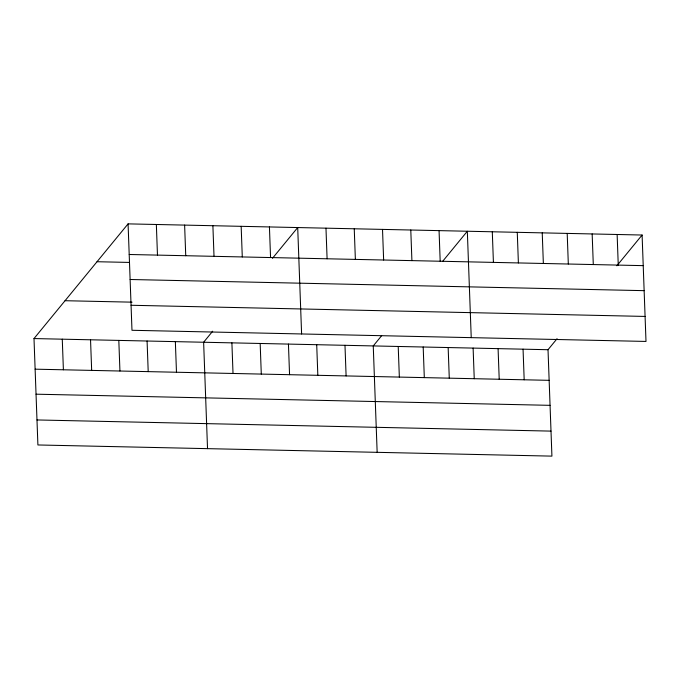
<?xml version="1.0" encoding="UTF-8"?>
<svg xmlns="http://www.w3.org/2000/svg" width="680" height="680" viewBox="0 0 680 680"><rect width="100%" height="100%" fill="white"/><g stroke="black" fill="none" stroke-linecap="round" stroke-linejoin="round"><path stroke-width="1.02" d="M557.073 338.683L548.02 349.716L551.922 456.127L37.901 444.966L34 338.563L128.078 223.873L642.098 235.033L646 341.436L131.98 330.284L128.078 223.873M212.679 331.202L203.626 342.244L207.528 448.647M272.476 258.306L297.704 227.562L301.606 333.965M381.659 335.673L373.252 345.925L377.153 452.327M442.756 261.205L467.33 231.243L471.231 337.646M616.87 265.786L642.098 235.033M129.2 254.49L643.221 265.642M97.036 261.724L129.489 262.429M130.118 279.497L644.138 290.657M65.042 300.713L132.056 302.166M131.061 305.269L645.082 316.429M34 338.563L548.02 349.716M35.122 369.172L549.142 380.332M36.04 394.188L550.06 405.339M36.983 419.951L551.004 431.111M617.134 234.489L618.256 265.106M592.161 233.946L593.292 264.562M567.196 233.41L568.318 264.019M542.232 232.866L543.354 263.475M523.056 349.171L524.178 379.788M517.267 232.322L518.389 262.939M498.083 348.636L499.213 379.245M492.294 231.778L493.416 262.395M473.118 348.092L474.24 378.7M448.154 347.548L449.276 378.165M439.059 230.63L440.181 261.239M423.19 347.004L424.311 377.621M410.788 230.01L411.91 260.627M398.216 346.469L399.347 377.077M382.517 229.398L383.639 260.015M354.246 228.786L355.368 259.394M344.981 345.312L346.103 375.921M325.975 228.174L327.097 258.782M316.71 344.7L317.832 375.309M288.439 344.08L289.561 374.697M269.433 226.941L270.555 257.558M260.168 343.468L261.29 374.085M241.162 226.329L242.284 256.947M231.897 342.856L233.019 373.464M212.891 225.718L214.013 256.326M184.62 225.105L185.742 255.714M175.355 341.632L176.477 372.24M156.349 224.494L157.471 255.102M147.084 341.012L148.206 371.628M118.813 340.399L119.935 371.017M90.542 339.787L91.664 370.396M62.271 339.175L63.393 369.784"/></g></svg>
